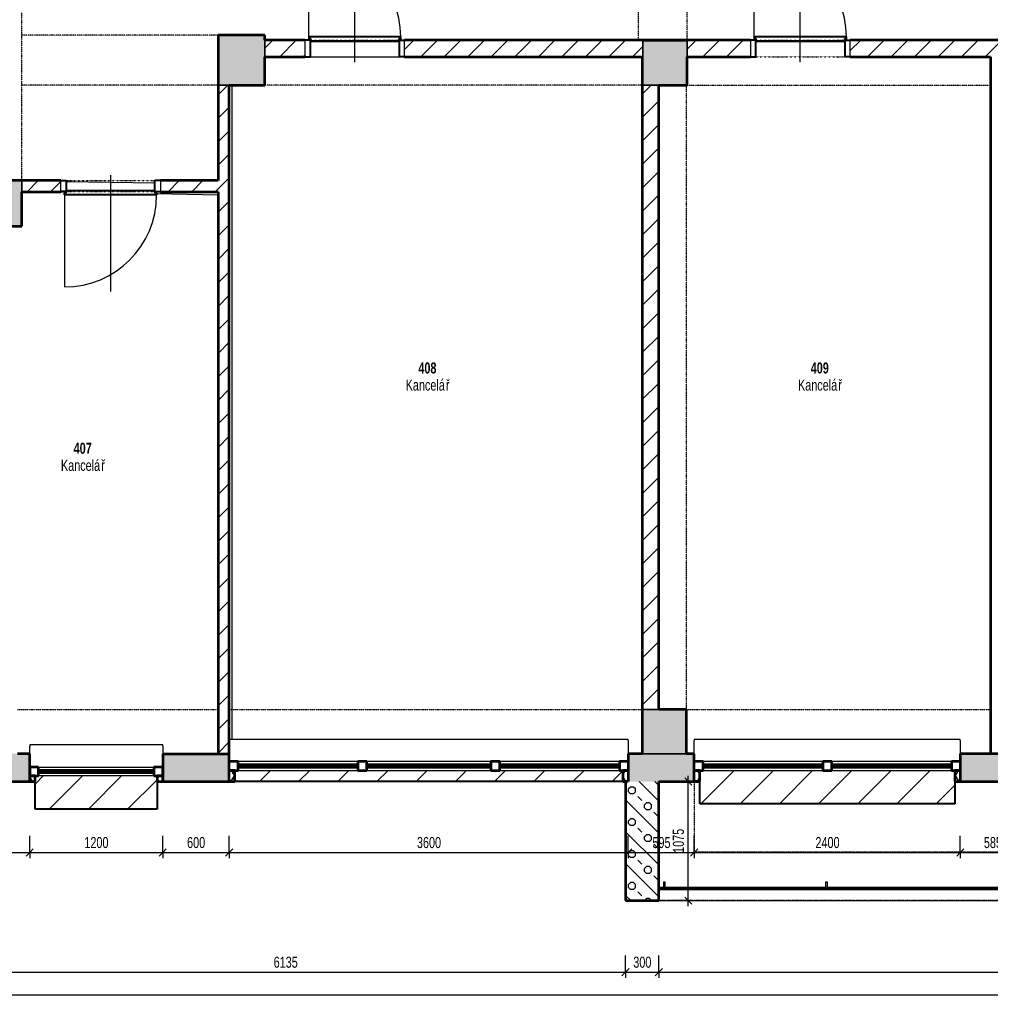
# Model space of a CAD drawing. Header units: millimetres. Extents: x 46521 to 257780, y -45352 to 20466.
# Drawn here: x 78109 to 86866, y -30944 to -22094 of the extents above; entities that cross this region are included whole.
import ezdxf

# ---------------------------------------------------------------- set-up
doc = ezdxf.new("R2010")
doc.units = ezdxf.units.MM
doc.linetypes.add('Dash dot dot', pattern=[5, 2, -1, 0, -1, 0, -1])
doc.linetypes.add('Čerchovaná se dvěma tečkami', pattern=[2.59, 1, -0.53, 0, -0.53, 0, -0.53])
for name, color, linetype, lineweight in [('A-ANNO-DIMS', 211, 'Continuous', 9), ('A-ANNO-DIMS-50', 211, 'Continuous', 9), ('A-AREA-IDEN', 2, 'Continuous', 9), ('A-DETL', 90, 'Continuous', 13), ('A-DOOR', 31, 'Continuous', 13), ('A-DOOR-FRAM', 31, 'Continuous', 25), ('A-FLOR', 192, 'Continuous', 13), ('A-FLOR-HRAL', 11, 'Continuous', 13), ('A-GENM', 13, 'Continuous', 13), ('A-GLAZ', 151, 'Continuous', 13), ('A-WALL', 113, 'Continuous', 13), ('A-WALL-PATT', 111, 'Continuous', 35), ('Q-SPCQ', 91, 'Continuous', 13), ('S-COLS', 52, 'Continuous', 13)]:
    doc.layers.add(name, color=color, linetype=linetype, lineweight=lineweight)
doc.styles.add('Arial_2', font='arial.ttf', dxfattribs={"width": 0.7, "height": 100})
doc.styles.add('Arial_B', font='arialbd.ttf', dxfattribs={"width": 0.7, "height": 100})
doc.dimstyles.new('Vnitřní_-_průhledné', dxfattribs={"dimscale": 304.8, "dimtxt": 102.02594, "dimasz": 0.213255, "dimexe": 0.164042, "dimexo": 0.0625, "dimgap": 0.032808, "dimtad": 1, "dimdec": 0, "dimrnd": 5, "dimzin": 0, "dimdsep": 46, "dimtxsty": 'Arial_2', "dimblk1": 'OBLIQUE', "dimblk2": 'OBLIQUE', "dimsah": 1, "dimcen": 0.09, "dimdle": 0.164042, "dimazin": 0, "dimtfac": 1, "dimtdec": 4, "dimtix": 1, "dimtmove": 0, "dimatfit": 3, "dimfxl": 0.492126, "dimfxlon": 1, "dimtvp": 1, "dimtolj": 1, "dimtzin": 0, "dimarcsym": 2})
pattern_1 = [(45, (0, 0), (-106.06602, 106.06602), [])]

# ---------------------------------------------------------------- blocks, each defined once
blk = doc.blocks.new('DVERE_1k_oblozka - DD03_01_800x1970_koupelna-1549519-2NP_DEMOLICE B')
at = {"layer": 'A-DOOR'}
for p, q in [((0, 102.9), (0, -947.1)), ((-450, 52.9), (-400, 52.9)), ((-450, -47.1), (-450, 52.9)), ((-400, 52.9), (-400, -47.1)), ((400, 52.9), (450, 52.9)), ((400, -47.1), (400, 52.9)), ((450, 52.9), (450, -47.1)), ((-400, -47.1), (-450, -47.1)), ((-415, -47.1), (-415, -907.1)), ((305, -77.1), (-305, -77.1)), ((450, -47.1), (400, -47.1)), ((415, -77.1), (415, -47.1))]:
    blk.add_line(p, q, dxfattribs=at)
at = {"layer": 'A-DOOR', "linetype": 'Čerchovaná se dvěma tečkami'}
for p, q in [((-400, 52.9), (400, 52.9)), ((-400, -47.1), (400, -47.1))]:
    blk.add_line(p, q, dxfattribs=at)
at = {"layer": 'A-DOOR', "lineweight": 25}
for p, q in [((-415, -62.1), (-400, -62.1)), ((-415, -77.1), (-415, -62.1)), ((415, -77.1), (-415, -77.1)), ((-400, -37.1), (400, -37.1)), ((-400, -62.1), (-400, -47.1)), ((400, -47.1), (400, -62.1)), ((400, -62.1), (415, -62.1)), ((415, -62.1), (415, -77.1))]:
    blk.add_line(p, q, dxfattribs=at)
at = {"layer": 'A-DOOR'}
blk.add_arc((-415, -77.1), 830, 270, 0, dxfattribs=at)
at = {"layer": 'A-DOOR-FRAM'}
for p, q in [((-450, 52.9), (-400, 52.9)), ((-400, 52.9), (-400, -47.1)), ((400, -47.1), (400, 52.9)), ((450, 52.9), (400, 52.9)), ((-400, -47.1), (-450, -47.1)), ((400, -47.1), (450, -47.1))]:
    blk.add_line(p, q, dxfattribs=at)
blk = doc.blocks.new('DVERE_1k_oblozka - DD03_01_800x1970_koupelna-1549508-2NP_DEMOLICE B')
at = {"layer": 'A-DOOR'}
for p, q in [((-415, 72.1), (-415, 932.1)), ((0, -127.9), (0, 972.1)), ((305, 102.1), (-305, 102.1)), ((415, 102.1), (415, 72.1)), ((-400, 72.1), (-450, 72.1)), ((-450, 72.1), (-450, -77.9)), ((-400, -77.9), (-400, 72.1)), ((450, 72.1), (400, 72.1)), ((400, 72.1), (400, -77.9)), ((450, -77.9), (450, 72.1)), ((-450, -77.9), (-400, -77.9)), ((400, -77.9), (450, -77.9))]:
    blk.add_line(p, q, dxfattribs=at)
at = {"layer": 'A-DOOR', "lineweight": 25}
for p, q in [((415, 102.1), (-415, 102.1)), ((-415, 102.1), (-415, 87.1)), ((415, 87.1), (415, 102.1)), ((-415, 87.1), (-400, 87.1)), ((-400, 87.1), (-400, 72.1)), ((-400, 62.1), (400, 62.1)), ((400, 72.1), (400, 87.1)), ((400, 87.1), (415, 87.1))]:
    blk.add_line(p, q, dxfattribs=at)
at = {"layer": 'A-DOOR', "linetype": 'Čerchovaná se dvěma tečkami'}
for p, q in [((-400, 72.1), (400, 72.1)), ((-400, -77.9), (400, -77.9))]:
    blk.add_line(p, q, dxfattribs=at)
at = {"layer": 'A-DOOR'}
blk.add_arc((-415, 102.1), 830, 360, 90, dxfattribs=at)
at = {"layer": 'A-DOOR-FRAM'}
for p, q in [((-400, 72.1), (-450, 72.1)), ((-400, -77.9), (-400, 72.1)), ((400, 72.1), (400, -77.9)), ((400, 72.1), (450, 72.1)), ((-450, -77.9), (-400, -77.9)), ((450, -77.9), (400, -77.9))]:
    blk.add_line(p, q, dxfattribs=at)
blk = doc.blocks.new('Zábradlí - 50x10mm-980415-2NP_DEMOLICE B')
at = {"layer": 'A-FLOR-HRAL', "color": 41}
for p, q in [((25, 5), (-25, 5)), ((-25, 5), (-25, -5)), ((-25, -5), (25, -5))]:
    blk.add_line(p, q, dxfattribs=at)
blk = doc.blocks.new('Zábradlí - 50x10mm-980461-2NP_DEMOLICE B')
at = {"layer": 'A-FLOR-HRAL', "color": 41}
for p, q in [((25, 5), (-25, 5)), ((-25, 5), (-25, -5)), ((-25, -5), (25, -5))]:
    blk.add_line(p, q, dxfattribs=at)
blk = doc.blocks.new('Zábradlí - Zábradlí-1110734-2NP_DEMOLICE B')
at = {"layer": 'A-FLOR-HRAL', "color": 41}
for p, q in [((95974.6, -29924.5), (83874.6, -29924.5)), ((83874.6, -29934.5), (95974.6, -29934.5)), ((83874.6, -29944.5), (95974.6, -29944.5))]:
    blk.add_line(p, q, dxfattribs=at)
at = {"extrusion": (0, 0, -1), "zscale": -1, "rotation": 269.9999999999998}
for name, p in [('Zábradlí - 50x10mm-980415-2NP_DEMOLICE B', (-83924.6, -29899.5)), ('Zábradlí - 50x10mm-980461-2NP_DEMOLICE B', (-85387.1, -29899.5))]:
    blk.add_blockref(name, p, dxfattribs=at)
blk = doc.blocks.new('parapet s nosem_vnitní - parapet s nosem_vnitní-1280356-2NP_DEMOLICE B')
at = {"layer": 'A-GENM'}
for p, q in [((-600, -190), (-600, -120)), ((600, -120), (600, -190)), ((-600, -190), (-600, -200)), ((-600, -200), (600, -200)), ((600, -200), (600, -190))]:
    blk.add_line(p, q, dxfattribs=at)
blk = doc.blocks.new('parapet_ext - parapet_ext-V20-2NP_DEMOLICE B')
at = {"layer": 'Q-SPCQ'}
h = blk.add_hatch(dxfattribs=at)
h.set_pattern_fill('FP_45', color=41, style=0, pattern_type=2)
h.set_pattern_definition([(225, (78799.63, -28919.28), (176.7767, -176.7767), [])])
h.paths.add_polyline_path([(-550, 300), (-550, 0), (550, 0), (550, 300), (-520, 300)])
at = {"layer": 'Q-SPCQ', "color": 51, "lineweight": 25}
for p, q in [((-550, 51), (-550, 300)), ((-550, 300), (550, 300)), ((550, 300), (550, 51))]:
    blk.add_line(p, q, dxfattribs=at)
blk = doc.blocks.new('OKNO_3k_nadsvetlik - OKNO_3k_nadsvetlik_3600x1850-1975422-2NP_DEMOLICE B')
at = {"layer": 'A-GLAZ'}
h = blk.add_hatch(dxfattribs=at)
h.set_pattern_fill('FP_46', color=41, style=0, pattern_type=2)
h.set_pattern_definition([(180, (81799.626, -28844.283), (-75, -43.3), [50, -100]), (240, (81749.626, -28844.283), (-0.0011, -86.601905), [50, -100]), (120, (81749.626, -28844.283), (-74.9989, 43.301905), [50, -100])])
h.paths.add_polyline_path([(-1750, 126), (-1775, 126), (-1775, 125), (-1800, 125), (-1800, 25), (-1750, 25), (-1750, 125)])
h.paths.add_polyline_path([(1750, 126), (1750, 25), (1800, 25), (1800, 126)])
at = {"layer": 'A-GLAZ', "color": 40, "lineweight": 35}
for p, q in [((-1750, 126), (-1775, 126)), ((-1750, 25), (-1750, 126)), ((1750, 126), (1750, 25)), ((1800, 126), (1750, 126)), ((1800, 125), (1800, 126)), ((-1800, 25), (-1750, 25)), ((-1720, 25), (-1800, 25)), ((-1720, -55), (-1720, 25)), ((-560, 25), (-640, 25)), ((-640, 25), (-640, -55)), ((-560, -55), (-560, 25)), ((640, 25), (560, 25)), ((560, 25), (560, -55)), ((640, -55), (640, 25)), ((1800, 25), (1720, 25)), ((1720, 25), (1720, -55)), ((1750, 25), (1800, 25)), ((-1800, -55), (-1720, -55)), ((-640, -5), (-1720, -5)), ((-1720, -5), (-1720, -25)), ((-1720, -25), (-640, -25)), ((-640, -25), (-640, -5)), ((-640, -55), (-560, -55)), ((560, -5), (-560, -5)), ((-560, -5), (-560, -25)), ((-560, -25), (560, -25)), ((560, -25), (560, -5)), ((560, -55), (640, -55)), ((1720, -5), (640, -5)), ((640, -5), (640, -25)), ((640, -25), (1720, -25)), ((1720, -25), (1720, -5)), ((1720, -55), (1800, -55))]:
    blk.add_line(p, q, dxfattribs=at)
at = {"layer": 'A-GLAZ', "color": 41}
for p, q in [((1750, 126), (-1750, 126)), ((-640, 25), (-1720, 25)), ((560, 25), (-560, 25)), ((1720, 25), (640, 25)), ((-1720, -55), (-640, -55)), ((-560, -55), (560, -55)), ((640, -55), (1720, -55))]:
    blk.add_line(p, q, dxfattribs=at)
blk = doc.blocks.new('parapet s nosem_vnitní - parapet s nosem_vnitní-1280309-2NP_DEMOLICE B')
at = {"layer": 'A-GENM', "color": 41}
for p, q in [((-1800, -190), (-1800, -70)), ((-1800, -190), (-1800, -200)), ((-1800, -200), (1800, -200))]:
    blk.add_line(p, q, dxfattribs=at)
blk = doc.blocks.new('parapet_ext - parapet_ext-1802008-2NP_DEMOLICE B')
at = {"layer": 'Q-SPCQ'}
h = blk.add_hatch(dxfattribs=at)
h.set_pattern_fill('FP_47', color=41, style=0, pattern_type=2)
h.set_pattern_definition([(225, (81799.63, -28869.28), (176.7767, -176.7767), [])])
h.paths.add_polyline_path([(-1720, 100), (-1750, 100), (-1750, 0), (1750, 0), (1750, 100), (-1191, 100)])
at = {"layer": 'Q-SPCQ', "color": 51, "lineweight": 25}
blk.add_line((-1750, 100), (1750, 100), dxfattribs=at)
blk = doc.blocks.new('OKNO_2k_nadsvetlik - OKNO_2k_nadsvetlik 1800x2400-1972504-2NP_DEMOLICE B')
at = {"layer": 'A-GLAZ'}
h = blk.add_hatch(dxfattribs=at)
h.set_pattern_fill('FP_48', color=256, style=0, pattern_type=2)
h.set_pattern_definition([(180, (85394.626, -28844.283), (-75, -43.3), [50, -100]), (240, (85344.626, -28844.283), (-0.0011, -86.601905), [50, -100]), (120, (85344.626, -28844.283), (-74.9989, 43.301905), [50, -100])])
h.paths.add_polyline_path([(-1150, 126), (-1200, 126), (-1200, 25), (-1150, 25), (-1150, 125)])
h.paths.add_polyline_path([(1150, 126), (1150, 25), (1200, 25), (1200, 126)])
at = {"layer": 'A-GLAZ', "lineweight": 35}
for p, q in [((-1150, 126), (-1200, 126)), ((-1200, 126), (-1200, 125)), ((-1150, 25), (-1150, 126)), ((1150, 126), (1150, 25)), ((1200, 126), (1150, 126)), ((1200, 125), (1200, 126)), ((-1200, 25), (-1150, 25)), ((-1120, 25), (-1200, 25)), ((-1120, -55), (-1120, 25)), ((40, 25), (-40, 25)), ((-40, 25), (-40, -55)), ((40, -55), (40, 25)), ((1200, 25), (1120, 25)), ((1120, 25), (1120, -55)), ((1150, 25), (1200, 25)), ((-1200, -55), (-1120, -55)), ((-40, -5), (-1120, -5)), ((-1120, -5), (-1120, -25)), ((-1120, -25), (-40, -25)), ((-40, -25), (-40, -5)), ((-40, -55), (40, -55)), ((1120, -5), (40, -5)), ((40, -5), (40, -25)), ((40, -25), (1120, -25)), ((1120, -25), (1120, -5)), ((1120, -55), (1200, -55))]:
    blk.add_line(p, q, dxfattribs=at)
at = {"layer": 'A-GLAZ'}
for p, q in [((-40, 25), (-1120, 25)), ((1120, 25), (40, 25)), ((-1120, -55), (-40, -55)), ((40, -55), (1120, -55))]:
    blk.add_line(p, q, dxfattribs=at)
blk = doc.blocks.new('parapet s nosem_vnitní - parapet s nosem_vnitní-1280305-2NP_DEMOLICE B')
at = {"layer": 'A-GENM'}
for p, q in [((-1200, -190), (-1200, -70)), ((1200, -70), (1200, -190)), ((-1200, -190), (-1200, -200)), ((-1200, -200), (1200, -200)), ((1200, -200), (1200, -190))]:
    blk.add_line(p, q, dxfattribs=at)
blk = doc.blocks.new('parapet_ext - parapet_ext-1801991-2NP_DEMOLICE B')
at = {"layer": 'Q-SPCQ'}
h = blk.add_hatch(dxfattribs=at)
h.set_pattern_fill('FP_49', color=41, style=0, pattern_type=2)
h.set_pattern_definition([(225, (85394.63, -28869.28), (176.7767, -176.7767), [])])
h.paths.add_polyline_path([(-1150, 300), (-1150, 0), (1150, 0), (1150, 300), (-1120, 300)])
at = {"layer": 'Q-SPCQ', "color": 51, "lineweight": 25}
for p, q in [((-1150, 101), (-1150, 300)), ((-1150, 300), (1150, 300)), ((1150, 300), (1150, 101))]:
    blk.add_line(p, q, dxfattribs=at)
blk = doc.blocks.new('DIMBLOCK38-2NP_DEMOLICE B')
at = {"layer": 'A-ANNO-DIMS-50'}
for p, q in [((77439.6, -29609.8), (77439.6, -29459.8)), ((78199.6, -29609.8), (78199.6, -29459.8)), ((77389.6, -29609.8), (78199.6, -29609.8)), ((77439.6, -29609.8), (77439.6, -29659.8)), ((78199.6, -29609.8), (78199.6, -29659.8))]:
    blk.add_line(p, q, dxfattribs=at)
at = {"layer": 'A-ANNO-DIMS-50', "lineweight": 18}
for p, q in [((77439.6, -29609.8), (77407.1, -29642.3)), ((77439.6, -29609.8), (77472.1, -29577.3)), ((78199.6, -29609.8), (78167.1, -29642.3)), ((78199.6, -29609.8), (78232.1, -29577.3))]:
    blk.add_line(p, q, dxfattribs=at)
at = {"layer": 'A-ANNO-DIMS-50', "color": 0, "insert": (77739.6, -29469.9), "char_height": 100, "width": 192.123, "attachment_point": 1, "line_spacing_factor": 0.941778, "style": 'Arial_2'}
blk.add_mtext('760', dxfattribs=at)
blk = doc.blocks.new('_Oblique')
at = {"color": 0, "linetype": 'ByBlock', "lineweight": -2}
blk.add_line((-0.5, -0.5), (0.5, 0.5), dxfattribs=at)
blk = doc.blocks.new('DIMBLOCK39-2NP_DEMOLICE B')
at = {"layer": 'A-ANNO-DIMS-50'}
for p, q in [((78199.6, -29609.8), (78199.6, -29459.8)), ((79399.6, -29609.8), (79399.6, -29459.8)), ((78199.6, -29609.8), (79399.6, -29609.8)), ((78199.6, -29609.8), (78199.6, -29659.8)), ((79399.6, -29609.8), (79399.6, -29659.8))]:
    blk.add_line(p, q, dxfattribs=at)
at = {"layer": 'A-ANNO-DIMS-50', "lineweight": 18}
for p, q in [((78199.6, -29609.8), (78167.1, -29642.3)), ((78199.6, -29609.8), (78232.1, -29577.3)), ((79399.6, -29609.8), (79367.1, -29642.3)), ((79399.6, -29609.8), (79432.1, -29577.3))]:
    blk.add_line(p, q, dxfattribs=at)
at = {"layer": 'A-ANNO-DIMS-50', "color": 0, "insert": (78692.9, -29469.9), "char_height": 100, "width": 256.164, "attachment_point": 1, "line_spacing_factor": 0.941778, "style": 'Arial_2'}
blk.add_mtext('1200', dxfattribs=at)
blk = doc.blocks.new('DIMBLOCK40-2NP_DEMOLICE B')
at = {"layer": 'A-ANNO-DIMS-50'}
for p, q in [((79399.6, -29609.8), (79399.6, -29459.8)), ((79999.6, -29609.8), (79999.6, -29459.8)), ((79399.6, -29609.8), (79999.6, -29609.8)), ((79399.6, -29609.8), (79399.6, -29659.8)), ((79999.6, -29609.8), (79999.6, -29659.8))]:
    blk.add_line(p, q, dxfattribs=at)
at = {"layer": 'A-ANNO-DIMS-50', "lineweight": 18}
for p, q in [((79399.6, -29609.8), (79367.1, -29642.3)), ((79399.6, -29609.8), (79432.1, -29577.3)), ((79999.6, -29609.8), (79967.1, -29642.3)), ((79999.6, -29609.8), (80032.1, -29577.3))]:
    blk.add_line(p, q, dxfattribs=at)
at = {"layer": 'A-ANNO-DIMS-50', "color": 0, "insert": (79619.6, -29469.9), "char_height": 100, "width": 192.123, "attachment_point": 1, "line_spacing_factor": 0.941778, "style": 'Arial_2'}
blk.add_mtext('600', dxfattribs=at)
blk = doc.blocks.new('DIMBLOCK41-2NP_DEMOLICE B')
at = {"layer": 'A-ANNO-DIMS-50'}
for p, q in [((79999.6, -29609.8), (79999.6, -29459.8)), ((83599.6, -29609.8), (83599.6, -29459.8)), ((79999.6, -29609.8), (83599.6, -29609.8)), ((79999.6, -29609.8), (79999.6, -29659.8)), ((83599.6, -29609.8), (83599.6, -29659.8))]:
    blk.add_line(p, q, dxfattribs=at)
at = {"layer": 'A-ANNO-DIMS-50', "lineweight": 18}
for p, q in [((79999.6, -29609.8), (79967.1, -29642.3)), ((79999.6, -29609.8), (80032.1, -29577.3)), ((83599.6, -29609.8), (83567.1, -29642.3)), ((83599.6, -29609.8), (83632.1, -29577.3))]:
    blk.add_line(p, q, dxfattribs=at)
at = {"layer": 'A-ANNO-DIMS-50', "color": 0, "insert": (81692.9, -29469.9), "char_height": 100, "width": 256.164, "attachment_point": 1, "line_spacing_factor": 0.941778, "style": 'Arial_2'}
blk.add_mtext('3600', dxfattribs=at)
blk = doc.blocks.new('DIMBLOCK42-2NP_DEMOLICE B')
at = {"layer": 'A-ANNO-DIMS-50'}
for p, q in [((83599.6, -29609.8), (83599.6, -29459.8)), ((84194.6, -29609.8), (84194.6, -29459.8)), ((83599.6, -29609.8), (84194.6, -29609.8)), ((83599.6, -29609.8), (83599.6, -29659.8)), ((84194.6, -29609.8), (84194.6, -29659.8))]:
    blk.add_line(p, q, dxfattribs=at)
at = {"layer": 'A-ANNO-DIMS-50', "lineweight": 18}
for p, q in [((83599.6, -29609.8), (83567.1, -29642.3)), ((83599.6, -29609.8), (83632.1, -29577.3)), ((84194.6, -29609.8), (84162.1, -29642.3)), ((84194.6, -29609.8), (84227.1, -29577.3))]:
    blk.add_line(p, q, dxfattribs=at)
at = {"layer": 'A-ANNO-DIMS-50', "color": 0, "insert": (83817.1, -29469.9), "char_height": 100, "width": 192.123, "attachment_point": 1, "line_spacing_factor": 0.941778, "style": 'Arial_2'}
blk.add_mtext('595', dxfattribs=at)
blk = doc.blocks.new('DIMBLOCK43-2NP_DEMOLICE B')
at = {"layer": 'A-ANNO-DIMS-50'}
for p, q in [((84194.6, -29609.8), (84194.6, -29459.8)), ((86594.6, -29609.8), (86594.6, -29459.8)), ((84194.6, -29609.8), (86594.6, -29609.8)), ((84194.6, -29609.8), (84194.6, -29659.8)), ((86594.6, -29609.8), (86594.6, -29659.8))]:
    blk.add_line(p, q, dxfattribs=at)
at = {"layer": 'A-ANNO-DIMS-50', "lineweight": 18}
for p, q in [((84194.6, -29609.8), (84162.1, -29642.3)), ((84194.6, -29609.8), (84227.1, -29577.3)), ((86594.6, -29609.8), (86562.1, -29642.3)), ((86594.6, -29609.8), (86627.1, -29577.3))]:
    blk.add_line(p, q, dxfattribs=at)
at = {"layer": 'A-ANNO-DIMS-50', "color": 0, "insert": (85287.9, -29469.9), "char_height": 100, "width": 256.164, "attachment_point": 1, "line_spacing_factor": 0.941778, "style": 'Arial_2'}
blk.add_mtext('2400', dxfattribs=at)
blk = doc.blocks.new('DIMBLOCK44-2NP_DEMOLICE B')
at = {"layer": 'A-ANNO-DIMS-50'}
for p, q in [((86594.6, -29609.8), (86594.6, -29459.8)), ((87179.6, -29609.8), (87179.6, -29459.8)), ((86594.6, -29609.8), (87179.6, -29609.8)), ((86594.6, -29609.8), (86594.6, -29659.8)), ((87179.6, -29609.8), (87179.6, -29659.8))]:
    blk.add_line(p, q, dxfattribs=at)
at = {"layer": 'A-ANNO-DIMS-50', "lineweight": 18}
for p, q in [((86594.6, -29609.8), (86562.1, -29642.3)), ((86594.6, -29609.8), (86627.1, -29577.3)), ((87179.6, -29609.8), (87147.1, -29642.3)), ((87179.6, -29609.8), (87212.1, -29577.3))]:
    blk.add_line(p, q, dxfattribs=at)
at = {"layer": 'A-ANNO-DIMS-50', "color": 0, "insert": (86807.1, -29469.9), "char_height": 100, "width": 192.123, "attachment_point": 1, "line_spacing_factor": 0.941778, "style": 'Arial_2'}
blk.add_mtext('585', dxfattribs=at)
blk = doc.blocks.new('DIMBLOCK86-2NP_DEMOLICE B')
at = {"layer": 'A-ANNO-DIMS-50'}
for p, q in [((77439.6, -30689.6), (77439.6, -29452.6)), ((83574.6, -30689.6), (83574.6, -30539.6)), ((77439.6, -30689.6), (83574.6, -30689.6)), ((77439.6, -30689.6), (77439.6, -30739.6)), ((83574.6, -30689.6), (83574.6, -30739.6))]:
    blk.add_line(p, q, dxfattribs=at)
at = {"layer": 'A-ANNO-DIMS-50', "lineweight": 18}
for p, q in [((77439.6, -30689.6), (77407.1, -30722.1)), ((77439.6, -30689.6), (77472.1, -30657.1)), ((83574.6, -30689.6), (83542.1, -30722.1)), ((83574.6, -30689.6), (83607.1, -30657.1))]:
    blk.add_line(p, q, dxfattribs=at)
at = {"layer": 'A-ANNO-DIMS-50', "color": 0, "insert": (80400.4, -30549.7), "char_height": 100, "width": 256.164, "attachment_point": 1, "line_spacing_factor": 0.941778, "style": 'Arial_2'}
blk.add_mtext('6135', dxfattribs=at)
blk = doc.blocks.new('DIMBLOCK87-2NP_DEMOLICE B')
at = {"layer": 'A-ANNO-DIMS-50'}
for p, q in [((83574.6, -30689.6), (83574.6, -30539.6)), ((83874.6, -30689.6), (83874.6, -30539.6)), ((83574.6, -30689.6), (83874.6, -30689.6)), ((83574.6, -30689.6), (83574.6, -30739.6)), ((83874.6, -30689.6), (83874.6, -30739.6))]:
    blk.add_line(p, q, dxfattribs=at)
at = {"layer": 'A-ANNO-DIMS-50', "lineweight": 18}
for p, q in [((83574.6, -30689.6), (83542.1, -30722.1)), ((83574.6, -30689.6), (83607.1, -30657.1)), ((83874.6, -30689.6), (83842.1, -30722.1)), ((83874.6, -30689.6), (83907.1, -30657.1))]:
    blk.add_line(p, q, dxfattribs=at)
at = {"layer": 'A-ANNO-DIMS-50', "color": 0, "insert": (83644.6, -30549.7), "char_height": 100, "width": 192.123, "attachment_point": 1, "line_spacing_factor": 0.941778, "style": 'Arial_2'}
blk.add_mtext('300', dxfattribs=at)
blk = doc.blocks.new('DIMBLOCK88-2NP_DEMOLICE B')
at = {"layer": 'A-ANNO-DIMS-50'}
for p, q in [((83874.6, -30689.6), (83874.6, -30539.6)), ((95974.6, -30689.6), (95974.6, -30539.6)), ((83874.6, -30689.6), (95974.6, -30689.6)), ((83874.6, -30689.6), (83874.6, -30739.6)), ((95974.6, -30689.6), (95974.6, -30739.6))]:
    blk.add_line(p, q, dxfattribs=at)
at = {"layer": 'A-ANNO-DIMS-50', "lineweight": 18}
for p, q in [((83874.6, -30689.6), (83842.1, -30722.1)), ((83874.6, -30689.6), (83907.1, -30657.1)), ((95974.6, -30689.6), (95942.1, -30722.1)), ((95974.6, -30689.6), (96007.1, -30657.1))]:
    blk.add_line(p, q, dxfattribs=at)
at = {"layer": 'A-ANNO-DIMS-50', "color": 0, "insert": (89791.2, -30549.7), "char_height": 100, "width": 320.204, "attachment_point": 1, "line_spacing_factor": 0.941778, "style": 'Arial_2'}
blk.add_mtext('12100', dxfattribs=at)
blk = doc.blocks.new('DIMBLOCK92-2NP_DEMOLICE B')
at = {"layer": 'A-ANNO-DIMS-50', "lineweight": 18}
for p, q in [((84141, -28969.3), (84108.5, -28936.8)), ((84141, -28969.3), (84173.5, -29001.8)), ((84141, -30044.3), (84108.5, -30011.8)), ((84141, -30044.3), (84173.5, -30076.8))]:
    blk.add_line(p, q, dxfattribs=at)
at = {"layer": 'A-ANNO-DIMS-50'}
for p, q in [((84141, -30094.3), (84141, -28919.3)), ((84141, -28969.3), (83991, -28969.3)), ((84141, -28969.3), (84191, -28969.3)), ((84141, -30044.3), (83991, -30044.3)), ((84141, -30044.3), (84191, -30044.3))]:
    blk.add_line(p, q, dxfattribs=at)
at = {"layer": 'A-ANNO-DIMS-50', "color": 0, "insert": (84001.2, -29613.5), "char_height": 100, "width": 256.164, "attachment_point": 1, "rotation": 90, "line_spacing_factor": 0.941778, "style": 'Arial_2'}
blk.add_mtext('1075', dxfattribs=at)
blk = doc.blocks.new('DIMBLOCK98-2NP_DEMOLICE B')
at = {"layer": 'A-ANNO-DIMS-50'}
for p, q in [((53491.4, -30894.3), (53491.4, -30369.6)), ((96389.6, -30894.3), (96389.6, -30672.2)), ((53441.4, -30894.3), (96439.6, -30894.3)), ((53491.4, -30894.3), (53491.4, -30944.3)), ((96389.6, -30894.3), (96389.6, -30944.3))]:
    blk.add_line(p, q, dxfattribs=at)
at = {"layer": 'A-ANNO-DIMS-50', "lineweight": 18}
for p, q in [((53491.4, -30894.3), (53523.9, -30861.8)), ((96389.6, -30894.3), (96422.1, -30861.8)), ((53491.4, -30894.3), (53458.9, -30926.8)), ((96389.6, -30894.3), (96357.1, -30926.8))]:
    blk.add_line(p, q, dxfattribs=at)
at = {"layer": 'A-ANNO-DIMS-50', "color": 0, "insert": (74807.1, -30754.5), "char_height": 100, "width": 320.204, "attachment_point": 1, "line_spacing_factor": 0.941778, "style": 'Arial_2'}
blk.add_mtext('42900', dxfattribs=at)

msp = doc.modelspace()

# ---------------------------------------------------------------- hatches: boundary and pattern name
at = {"layer": 'A-WALL'}
h = msp.add_hatch(dxfattribs=at)
h.set_pattern_fill('FP_44', color=256, style=0, pattern_type=2)
h.set_pattern_definition([(0, (0, 0), (75, 43.3), [50, -100]), (60, (50, 0), (0.0011, 86.601905), [50, -100]), (300, (50, 0), (74.9989, -43.301905), [50, -100])])
h.paths.add_polyline_path([(79399.6, -28970.3), (79399.6, -28919.3), (79349.6, -28919.3), (79349.6, -28970.3)])
h.paths.add_polyline_path([(78249.6, -28970.3), (78249.6, -28919.3), (78199.6, -28919.3), (78199.6, -28970.3)])
at = {"layer": 'A-WALL-PATT', "lineweight": 13}
h = msp.add_hatch(dxfattribs=at)
h.set_pattern_fill('FP_10', color=256, style=0, pattern_type=2)
h.set_pattern_definition(pattern_1)
h.paths.add_polyline_path([(95739.6, -22429.3), (95739.6, -22284.3), (96139.6, -22284.3), (96139.6, -22279.3), (91783.8, -22279.3), (91783.8, -22394.1), (91383.8, -22394.1), (91383.8, -22279.3), (91259.6, -22279.3), (91259.6, -22429.3), (94332, -22429.3)])
h.paths.add_polyline_path([(88899.6, -22429.3), (89739.6, -22429.3), (89739.6, -22289.3), (90139.6, -22289.3), (90139.6, -22429.3), (90359.6, -22429.3), (90359.6, -22279.3), (88899.6, -22279.3)])
h.paths.add_polyline_path([(87999.6, -22429.3), (87999.6, -22279.3), (85601.4, -22279.3), (85601.4, -22429.3), (87015.8, -22429.3)])
h.paths.add_polyline_path([(83729.9, -22429.3), (83729.9, -22284.3), (84129.9, -22284.3), (84129.9, -22429.3), (84701.4, -22429.3), (84701.4, -22279.3), (81581.4, -22279.3), (81581.4, -22429.3), (83724.6, -22429.3)])
h.paths.add_polyline_path([(80681.4, -22429.3), (80681.4, -22279.3), (80319.6, -22279.3), (80319.6, -22429.3)])
h = msp.add_hatch(dxfattribs=at)
h.set_pattern_fill('FP_10', color=256, style=0, pattern_type=2)
h.set_pattern_definition(pattern_1)
h.paths.add_polyline_path([(83724.6, -28319.3), (83874.6, -28319.3), (83874.6, -22684.3), (83729.9, -22684.3), (83729.9, -22429.3), (83724.6, -22429.3), (83724.6, -28219.2)])
h = msp.add_hatch(dxfattribs=at)
h.set_pattern_fill('FP_10', color=256, style=0, pattern_type=2)
h.set_pattern_definition(pattern_1)
h.paths.add_polyline_path([(79999.6, -28719.3), (79999.6, -22684.3), (79899.6, -22684.3), (79899.6, -28719.3), (79966.2, -28719.3)])
h = msp.add_hatch(dxfattribs=at)
h.set_pattern_fill('FP_10', color=256, style=0, pattern_type=2)
h.set_pattern_definition(pattern_1)
h.paths.add_polyline_path([(78479.6, -23646.6), (78479.6, -23546.6), (78128.3, -23546.6), (78128.3, -23646.6)])
h.paths.add_polyline_path([(79899.6, -23646.6), (79899.6, -23546.6), (79379.6, -23546.6), (79379.6, -23646.6)])
h = msp.add_hatch(dxfattribs=at)
h.set_pattern_fill('FP_41', color=256, angle=-315, style=0, pattern_type=2)
h.set_pattern_definition([(225, (86842.78, -28719.28), (143.684, -143.684), []), (180, (86613.84, -28786.59), (-143.684, -143.684), [25.4, -261.968]), (225, (86588.43, -28786.59), (143.684, -143.684), [25.4, -177.8]), (270, (86570.47, -28804.55), (143.684, -143.684), [25.4, -261.968]), (315, (86570.48, -28829.95), (143.684, 143.684), [25.4, -177.8]), (180, (86613.83, -28847.91), (-143.684, -143.684), [25.4, -261.968]), (225, (86631.8, -28829.95), (143.684, -143.684), [25.4, -177.8]), (270, (86631.8, -28804.55), (143.684, -143.684), [25.4, -261.968]), (315, (86613.84, -28786.59), (143.684, 143.684), [25.4, -177.8]), (225, (86547.25, -28871.13), (143.684, -143.684), [50.8, -152.4])])
h.paths.add_polyline_path([(96139.6, -28969.3), (96139.6, -28719.3), (95609.6, -28719.3), (95609.6, -28969.3), (95974.6, -28969.3)])
h.paths.add_polyline_path([(94709.6, -28969.3), (94709.6, -28719.3), (94359.6, -28719.3), (94359.6, -28969.3)])
h.paths.add_polyline_path([(93159.6, -28969.3), (93159.6, -28719.3), (92589.6, -28719.3), (92589.6, -28969.3), (92819.8, -28969.3)])
h.paths.add_polyline_path([(90189.6, -28969.3), (90189.6, -28719.3), (89579.6, -28719.3), (89579.6, -28969.3), (90124.6, -28969.3)])
h.paths.add_polyline_path([(87179.6, -28969.3), (87179.6, -28719.3), (86594.6, -28719.3), (86594.6, -28969.3), (86771.1, -28969.3)])
h.paths.add_polyline_path([(84124.6, -28969.3), (84194.6, -28969.3), (84194.6, -28719.3), (83599.6, -28719.3), (83599.6, -28969.3), (83874.6, -28969.3)])
h.paths.add_polyline_path([(79399.6, -28969.3), (79999.6, -28969.3), (79999.6, -28719.3), (79399.6, -28719.3)])
h.paths.add_polyline_path([(78089.6, -28969.3), (78199.6, -28969.3), (78199.6, -28719.3), (77689.6, -28719.3), (77689.6, -28969.3)])
h = msp.add_hatch(dxfattribs=at)
h.set_pattern_fill('FP_2', color=256, angle=45, style=0, pattern_type=2)
h.set_pattern_definition([(135, (83874.63, -29434.94), (-143.684, -143.684), []), (90, (83807.32, -29205.99), (-143.684, 143.684), [25.4, -261.968]), (135, (83807.32, -29180.6), (-143.684, -143.684), [25.4, -177.8]), (180, (83789.36, -29162.63), (-143.684, -143.684), [25.4, -261.968]), (225, (83763.96, -29162.63), (143.684, -143.684), [25.4, -177.8]), (90, (83746, -29205.99), (-143.684, 143.684), [25.4, -261.968]), (135, (83763.96, -29223.95), (-143.684, -143.684), [25.4, -177.8]), (180, (83789.36, -29223.95), (-143.684, -143.684), [25.4, -261.968]), (225, (83807.32, -29206), (143.684, -143.684), [25.4, -177.8]), (135, (83722.78, -29139.4), (-143.684, -143.684), [50.8, -152.4])])
h.paths.add_polyline_path([(83746.7, -30044.3), (83874.6, -30044.3), (83874.6, -28969.3), (83574.6, -28969.3), (83574.6, -30044.3), (83599.6, -30044.3)])
at = {"layer": 'S-COLS'}
for points in [[(79999.6, -22684.3), (80319.6, -22684.3), (80319.6, -22234.3), (79899.6, -22234.3), (79899.6, -22684.3)], [(84129.9, -22684.3), (84129.9, -22284.3), (83729.9, -22284.3), (83729.9, -22684.3), (83874.6, -22684.3)], [(78128.3, -23956.6), (78128.3, -23546.6), (77598.3, -23546.6), (77598.3, -23956.6), (77697.9, -23956.6)], [(83746.7, -28719.3), (84124.6, -28719.3), (84124.6, -28319.3), (83724.6, -28319.3), (83724.6, -28719.3)]]:
    msp.add_hatch(color=9, dxfattribs=at).paths.add_polyline_path(points)

# ---------------------------------------------------------------- linework, layer by layer
at = {"layer": 'A-DETL', "linetype": 'Dash dot dot'}
for p, q in [((78128.3, -23546.6), (78128.3, -20303.2)), ((83689.1, -20651.6), (83689.1, -22279.3)), ((84129.9, -22284.3), (84129.9, -20651.6)), ((79899.6, -22234.3), (78128.3, -22234.3)), ((83729.9, -22684.3), (78128.3, -22684.3)), ((86865.8, -22689.3), (84124.6, -22689.3)), ((84124.6, -28319.3), (84124.6, -22689.3)), ((78089.6, -28319.3), (79899.6, -28319.3)), ((79999.6, -28319.3), (83724.6, -28319.3)), ((84124.6, -28319.3), (86865.8, -28319.3)), ((84194.6, -28970.3), (84194.6, -29604.3)), ((84194.6, -29604.3), (89564.6, -29604.3)), ((95974.6, -30044.3), (83874.6, -30044.3))]:
    msp.add_line(p, q, dxfattribs=at)
at = {"layer": 'A-FLOR'}
msp.add_line((83874.6, -30044.3), (95974.6, -30044.3), dxfattribs=at)
at = {"layer": 'A-WALL', "lineweight": 35}
for p, q in [((80681.4, -22279.3), (80319.6, -22279.3)), ((84701.4, -22279.3), (81581.4, -22279.3)), ((87999.6, -22279.3), (85601.4, -22279.3)), ((80319.6, -22429.3), (80681.4, -22429.3)), ((81581.4, -22429.3), (83724.6, -22429.3)), ((83724.6, -22429.3), (83724.6, -28319.3)), ((84129.9, -22429.3), (84701.4, -22429.3)), ((85601.4, -22429.3), (86865.8, -22429.3)), ((86865.8, -22429.3), (86865.8, -28719.3)), ((79899.6, -22684.3), (79899.6, -23546.6)), ((79999.6, -28969.3), (79999.6, -22684.3)), ((83874.6, -28319.3), (83874.6, -22684.3)), ((78479.6, -23546.6), (78128.3, -23546.6)), ((79899.6, -23546.6), (79379.6, -23546.6)), ((78128.3, -23646.6), (78479.6, -23646.6)), ((79379.6, -23646.6), (79899.6, -23646.6)), ((79899.6, -23646.6), (79899.6, -28719.3)), ((78199.6, -28719.3), (78089.6, -28719.3)), ((78199.6, -28969.3), (78199.6, -28719.3)), ((79399.6, -28719.3), (79399.6, -28969.3)), ((79399.6, -28719.3), (79999.6, -28719.3)), ((83724.6, -28719.3), (83599.6, -28719.3)), ((83599.6, -28719.3), (83599.6, -28969.3)), ((84194.6, -28719.3), (84124.6, -28719.3)), ((84194.6, -28969.3), (84194.6, -28719.3)), ((87179.6, -28719.3), (86594.6, -28719.3)), ((86594.6, -28719.3), (86594.6, -28969.3)), ((78279.6, -28839.3), (78199.6, -28839.3)), ((78199.6, -28839.3), (78199.6, -28919.3)), ((78279.6, -28919.3), (78279.6, -28839.3)), ((79399.6, -28839.3), (79319.6, -28839.3)), ((79319.6, -28839.3), (79319.6, -28919.3)), ((79399.6, -28919.3), (79399.6, -28839.3)), ((78199.6, -28919.3), (78279.6, -28919.3)), ((78249.6, -28919.3), (78199.6, -28919.3)), ((78199.6, -28919.3), (78199.6, -28970.3)), ((78249.6, -28970.3), (78249.6, -28919.3)), ((79319.6, -28869.3), (78279.6, -28869.3)), ((78279.6, -28869.3), (78279.6, -28889.3)), ((78279.6, -28889.3), (79319.6, -28889.3)), ((79319.6, -28889.3), (79319.6, -28869.3)), ((79319.6, -28919.3), (79399.6, -28919.3)), ((79399.6, -28919.3), (79349.6, -28919.3)), ((79349.6, -28919.3), (79349.6, -28970.3)), ((79399.6, -28970.3), (79399.6, -28919.3)), ((77439.6, -28969.3), (78199.6, -28969.3)), ((78199.6, -28970.3), (78249.6, -28970.3)), ((79349.6, -28970.3), (79399.6, -28970.3)), ((79399.6, -28969.3), (79999.6, -28969.3)), ((83574.6, -28969.3), (83574.6, -30044.3)), ((83599.6, -28969.3), (83574.6, -28969.3)), ((83874.6, -30044.3), (83874.6, -28969.3)), ((83874.6, -28969.3), (84194.6, -28969.3)), ((86594.6, -28969.3), (87179.6, -28969.3)), ((83574.6, -30044.3), (83874.6, -30044.3))]:
    msp.add_line(p, q, dxfattribs=at)
at = {"layer": 'A-WALL'}
for p, q in [((80319.6, -22279.3), (80319.6, -22429.3)), ((83729.9, -22284.3), (84129.9, -22284.3)), ((83729.9, -22684.3), (83729.9, -22284.3)), ((84129.9, -22284.3), (84129.9, -22429.3)), ((83724.7, -22434.3), (80319.6, -22434.3)), ((79999.6, -22684.3), (79899.6, -22684.3)), ((80024.6, -22684.3), (80024.6, -28589.3)), ((83874.6, -22684.3), (83729.9, -22684.3)), ((78128.3, -23546.6), (78128.3, -23646.6)), ((78529.6, -23553.4), (79329.6, -23567)), ((78267, -23648.9), (78128.3, -23648.4)), ((78529.6, -23653.4), (78267, -23648.9)), ((79899.6, -23676.7), (79344.6, -23667.2)), ((83724.6, -28319.3), (83874.6, -28319.3)), ((84124.6, -28719.3), (83724.6, -28719.3)), ((78279.6, -28839.3), (79319.6, -28839.3)), ((79319.6, -28919.3), (78279.6, -28919.3))]:
    msp.add_line(p, q, dxfattribs=at)
at = {"layer": 'S-COLS', "lineweight": 35}
for p, q in [((80319.6, -22234.3), (79899.6, -22234.3)), ((79899.6, -22234.3), (79899.6, -22684.3)), ((80319.6, -22279.3), (80319.6, -22234.3)), ((80319.6, -22684.3), (80319.6, -22429.3)), ((84129.9, -22684.3), (84129.9, -22429.3)), ((79999.6, -22684.3), (80319.6, -22684.3)), ((83874.6, -22684.3), (84129.9, -22684.3)), ((78128.3, -23546.6), (77598.3, -23546.6)), ((78128.3, -23956.6), (78128.3, -23646.6)), ((77689.6, -23956.6), (78128.3, -23956.6)), ((83724.6, -28319.3), (83724.6, -28719.3)), ((84124.6, -28319.3), (83874.6, -28319.3)), ((84124.6, -28719.3), (84124.6, -28319.3))]:
    msp.add_line(p, q, dxfattribs=at)
at = {"layer": 'S-COLS'}
for p, q in [((80319.6, -22429.3), (80319.6, -22279.3)), ((84129.9, -22284.3), (83729.9, -22284.3)), ((83729.9, -22284.3), (83729.9, -22429.3)), ((84129.9, -22429.3), (84129.9, -22284.3)), ((83729.9, -22429.3), (83729.9, -22684.3)), ((79899.6, -22684.3), (79999.6, -22684.3)), ((83729.9, -22684.3), (83874.6, -22684.3)), ((78128.3, -23646.6), (78128.3, -23546.6)), ((83874.6, -28319.3), (83724.6, -28319.3)), ((83724.6, -28719.3), (84124.6, -28719.3))]:
    msp.add_line(p, q, dxfattribs=at)

# ---------------------------------------------------------------- block references
at = {"layer": 'A-DOOR'}
for name, p in [('DVERE_1k_oblozka - DD03_01_800x1970_koupelna-1549508-2NP_DEMOLICE B', (81131.4, -22351.4)), ('DVERE_1k_oblozka - DD03_01_800x1970_koupelna-1549508-2NP_DEMOLICE B', (85151.4, -22351.4)), ('DVERE_1k_oblozka - DD03_01_800x1970_koupelna-1549519-2NP_DEMOLICE B', (78929.6, -23599.4))]:
    msp.add_blockref(name, p, dxfattribs=at)
at = {"layer": 'A-FLOR-HRAL', "color": 41}
msp.add_blockref('Zábradlí - Zábradlí-1110734-2NP_DEMOLICE B', (0, 0), dxfattribs=at)
at = {"layer": 'A-GENM', "rotation": 180}
for name, p in [('parapet s nosem_vnitní - parapet s nosem_vnitní-1280356-2NP_DEMOLICE B', (78799.6, -28839.3)), ('parapet s nosem_vnitní - parapet s nosem_vnitní-1280305-2NP_DEMOLICE B', (85394.6, -28789.3))]:
    msp.add_blockref(name, p, dxfattribs=at)
at = {"layer": 'A-GENM', "color": 41, "rotation": 180}
msp.add_blockref('parapet s nosem_vnitní - parapet s nosem_vnitní-1280309-2NP_DEMOLICE B', (81799.6, -28789.3), dxfattribs=at)
at = {"layer": 'A-GLAZ', "color": 41, "rotation": 180}
msp.add_blockref('OKNO_3k_nadsvetlik - OKNO_3k_nadsvetlik_3600x1850-1975422-2NP_DEMOLICE B', (81799.6, -28844.3), dxfattribs=at)
at = {"layer": 'A-GLAZ', "rotation": 180}
msp.add_blockref('OKNO_2k_nadsvetlik - OKNO_2k_nadsvetlik 1800x2400-1972504-2NP_DEMOLICE B', (85394.6, -28844.3), dxfattribs=at)
at = {"layer": 'Q-SPCQ', "color": 51, "lineweight": 25, "rotation": 180}
for name, p in [('parapet_ext - parapet_ext-V20-2NP_DEMOLICE B', (78799.6, -28919.3)), ('parapet_ext - parapet_ext-1802008-2NP_DEMOLICE B', (81799.6, -28869.3)), ('parapet_ext - parapet_ext-1801991-2NP_DEMOLICE B', (85394.6, -28869.3))]:
    msp.add_blockref(name, p, dxfattribs=at)

# ---------------------------------------------------------------- texts
at = {"layer": 'A-AREA-IDEN', "lineweight": 18, "char_height": 100, "attachment_point": 1}
for s, insert, width, style in [('408', (81705.9, -25187.5), 202.025, 'Arial_B'), ('409', (85245.1, -25187.5), 202.025, 'Arial_B'), ('Kancelá', (81591.2, -25341.6), 440.527, 'Arial_2'), ('\\fArial|b0|i0|c238|p34|;\\W.7;ř', (81954.7, -25341.6), 39.283, 'Arial_2'), ('Kancelá', (85130.5, -25341.6), 440.527, 'Arial_2'), ('\\fArial|b0|i0|c238|p34|;\\W.7;ř', (85494, -25341.6), 39.283, 'Arial_2'), ('407', (78596.3, -25912), 202.025, 'Arial_B'), ('Kancelá', (78481.7, -26066.2), 440.527, 'Arial_2'), ('\\fArial|b0|i0|c238|p34|;\\W.7;ř', (78845.1, -26066.2), 39.283, 'Arial_2')]:
    msp.add_mtext(s, dxfattribs=dict(at, insert=insert, width=width, style=style))

# ---------------------------------------------------------------- dimensions: what is measured, and where the dimension line sits
at = {"layer": 'A-ANNO-DIMS'}
dim = msp.add_linear_dim(base=(84141, -28969.3), p1=(83991, -30044.3), p2=(83991, -28969.3), angle=90, dimstyle='Vnitřní_-_průhledné', override={"dimpost": '<>', "dimfxl": 1075}, dxfattribs=at)
dim.commit()
dim.dimension.update_dxf_attribs({"geometry": 'DIMBLOCK92-2NP_DEMOLICE B', "text_midpoint": (84080, -29506.8)})
for base, p1, p2, override, picture, middle in [((78199.6, -29609.8), (77439.6, -29459.8), (78199.6, -29459.8), {"dimpost": '<>', "dimfxl": 760}, 'DIMBLOCK38-2NP_DEMOLICE B', (77819.6, -29548.7)), ((83574.6, -30689.6), (77439.6, -29452.6), (83574.6, -30539.6), {"dimpost": '<>', "dimfxl": 6230.543714}, 'DIMBLOCK86-2NP_DEMOLICE B', (80507.1, -30628.5)), ((79399.6, -29609.8), (78199.6, -29459.8), (79399.6, -29459.8), {"dimpost": '<>', "dimfxl": 1200}, 'DIMBLOCK39-2NP_DEMOLICE B', (78799.6, -29548.7)), ((79999.6, -29609.8), (79399.6, -29459.8), (79999.6, -29459.8), {"dimpost": '<>', "dimfxl": 600}, 'DIMBLOCK40-2NP_DEMOLICE B', (79699.6, -29548.7)), ((83599.6, -29609.8), (79999.6, -29459.8), (83599.6, -29459.8), {"dimpost": '<>', "dimfxl": 3600}, 'DIMBLOCK41-2NP_DEMOLICE B', (81799.6, -29548.7)), ((84194.6, -29609.8), (83599.6, -29459.8), (84194.6, -29459.8), {"dimpost": '<>', "dimfxl": 595}, 'DIMBLOCK42-2NP_DEMOLICE B', (83897.1, -29548.7)), ((86594.6, -29609.8), (84194.6, -29459.8), (86594.6, -29459.8), {"dimpost": '<>', "dimfxl": 2400}, 'DIMBLOCK43-2NP_DEMOLICE B', (85394.6, -29548.7)), ((87179.6, -29609.8), (86594.6, -29459.8), (87179.6, -29459.8), {"dimpost": '<>', "dimfxl": 585}, 'DIMBLOCK44-2NP_DEMOLICE B', (86887.1, -29548.7)), ((96389.6, -30894.3), (53491.4, -30369.6), (96389.6, -30672.2), {"dimpost": '<>', "dimfxl": 42899.315329}, 'DIMBLOCK98-2NP_DEMOLICE B', (74940.5, -30833.2)), ((83874.6, -30689.6), (83574.6, -30539.6), (83874.6, -30539.6), {"dimpost": '<>', "dimfxl": 300}, 'DIMBLOCK87-2NP_DEMOLICE B', (83724.6, -30628.5)), ((95974.6, -30689.6), (83874.6, -30539.6), (95974.6, -30539.6), {"dimpost": '<>', "dimfxl": 12100}, 'DIMBLOCK88-2NP_DEMOLICE B', (89924.6, -30628.5))]:
    dim = msp.add_linear_dim(base=base, p1=p1, p2=p2, dimstyle='Vnitřní_-_průhledné', override=override, dxfattribs=at)
    dim.commit()
    dim.dimension.update_dxf_attribs({"geometry": picture, "text_midpoint": middle})

doc.saveas('drawing.dxf')
